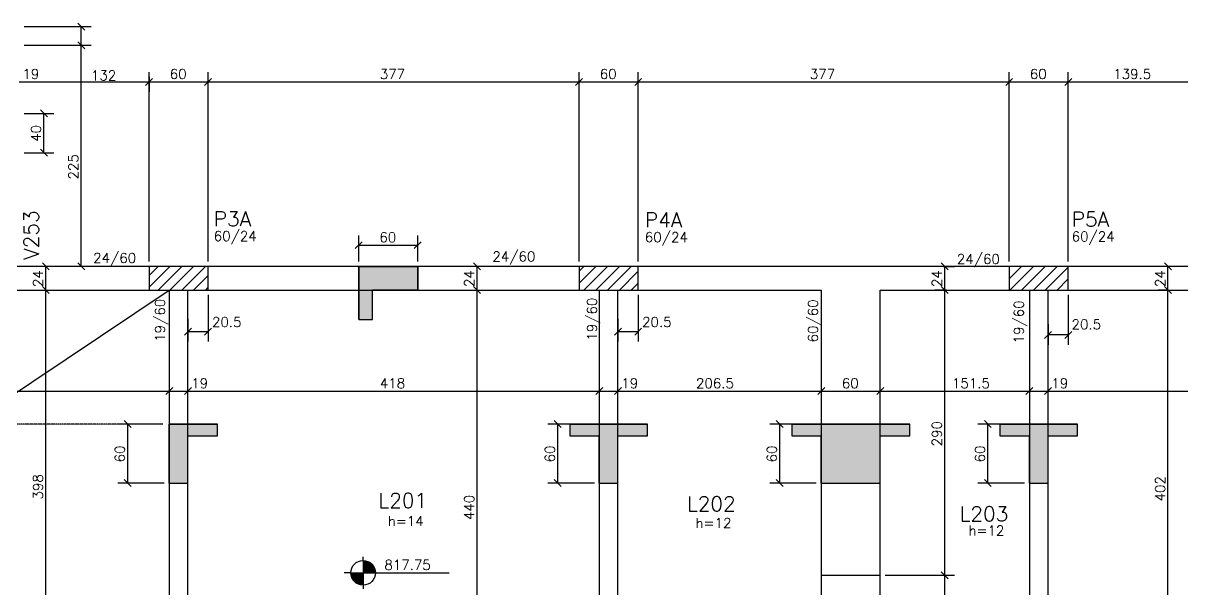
# Model space of a CAD drawing. Extents: x 938 to 7122, y 589 to 4089.
# Drawn here: x 2283 to 3461, y 2682 to 3257 of the extents above; entities that cross this region are included whole.
import ezdxf

# ---------------------------------------------------------------- set-up
doc = ezdxf.new("R2010")
doc.units = 0
doc.header["$MEASUREMENT"] = 0
doc.linetypes.add('ESTILO_TQS_0005', pattern=[0.4, 0.3, -0.1])
for name, color, linetype in [('2', 2, 'CONTINUOUS'), ('3', 3, 'CONTINUOUS'), ('4', 4, 'CONTINUOUS'), ('6', 6, 'CONTINUOUS'), ('7', 7, 'CONTINUOUS'), ('8', 8, 'CONTINUOUS'), ('9', 9, 'CONTINUOUS')]:
    doc.layers.add(name, color=color, linetype=linetype)
doc.styles.get("Standard").update_dxf_attribs({"font": 'ROMANS.SHX'})

msp = doc.modelspace()

# ---------------------------------------------------------------- linework, layer by layer
at = {"layer": '2', "linetype": 'Continuous'}
for p, q in [((2345.911734, 3249.727439), (2338.840667, 3256.798506)), ((2345.911734, 3230.727439), (2338.840667, 3237.798506)), ((2345.911734, 3230.727439), (2338.840667, 3237.798506)), ((2407.762966, 3193.543535), (2414.834034, 3200.614603)), ((2407.762966, 3193.543535), (2414.834034, 3200.614603)), ((2467.762966, 3193.543535), (2474.834034, 3200.614603)), ((2467.762966, 3193.543535), (2474.834034, 3200.614603)), ((2844.762966, 3193.543535), (2851.834034, 3200.614603)), ((2844.762966, 3193.543535), (2851.834034, 3200.614603)), ((2904.762966, 3193.543535), (2911.834034, 3200.614603)), ((2904.762966, 3193.543535), (2911.834034, 3200.614603)), ((3281.762966, 3193.543535), (3288.834034, 3200.614603)), ((3281.762966, 3193.543535), (3288.834034, 3200.614603)), ((3341.762966, 3193.543535), (3348.834034, 3200.614603)), ((3341.762966, 3193.543535), (3348.834034, 3200.614603)), ((2307.961454, 3161.560937), (2300.890386, 3168.632005)), ((2307.961454, 3121.560937), (2300.890386, 3128.632005)), ((2620.784659, 3027.510296), (2627.855727, 3034.581364)), ((2680.784659, 3027.510296), (2687.855727, 3034.581364)), ((2309.916601, 3005.909966), (2302.845533, 3012.981034)), ((2345.911734, 3005.909966), (2338.840667, 3012.981034)), ((2624.320193, 3009.4455), (2624.320193, 3009.4455)), ((2684.320193, 3009.4455), (2684.320193, 3009.4455)), ((2748.174918, 3005.909966), (2741.10385, 3012.981034)), ((3223.365652, 3005.909966), (3216.294584, 3012.981034)), ((3450.230229, 3005.909966), (3443.159161, 3012.981034)), ((2441.2985, 2997.4455), (2441.2985, 2997.4455)), ((2878.2985, 2997.4455), (2878.2985, 2997.4455)), ((3315.2985, 2997.4455), (3315.2985, 2997.4455)), ((2309.916601, 2981.909966), (2302.845533, 2988.981034)), ((2309.916601, 2981.909966), (2302.845533, 2988.981034)), ((2309.916601, 2981.909966), (2302.845533, 2988.981034)), ((2748.174918, 2981.909966), (2741.10385, 2988.981034)), ((2748.174918, 2981.909966), (2741.10385, 2988.981034)), ((3223.365652, 2981.909966), (3216.294584, 2988.981034)), ((3223.365652, 2981.909966), (3216.294584, 2988.981034)), ((3450.230229, 2981.909966), (3443.159161, 2988.981034)), ((3450.230229, 2981.909966), (3443.159161, 2988.981034)), ((2454.334034, 2946.610284), (2447.262966, 2939.539216)), ((2474.834034, 2946.610284), (2467.762966, 2939.539216)), ((2891.334034, 2946.610284), (2884.262966, 2939.539216)), ((2911.834034, 2946.610284), (2904.762966, 2939.539216)), ((3328.334034, 2943.366609), (3321.262966, 2936.295541)), ((3348.834034, 2943.366609), (3341.762966, 2936.295541)), ((2428.262966, 2879.080579), (2435.334034, 2886.151646)), ((2428.262966, 2879.080579), (2435.334034, 2886.151646)), ((2428.262966, 2879.080579), (2435.334034, 2886.151646)), ((2447.262966, 2879.080579), (2454.334034, 2886.151646)), ((2447.262966, 2879.080579), (2454.334034, 2886.151646)), ((2865.262966, 2879.080579), (2872.334034, 2886.151646)), ((2865.262966, 2879.080579), (2872.334034, 2886.151646)), ((2884.262966, 2879.080579), (2891.334034, 2886.151646)), ((2884.262966, 2879.080579), (2891.334034, 2886.151646)), ((3090.762966, 2879.080579), (3097.834034, 2886.151646)), ((3090.762966, 2879.080579), (3097.834034, 2886.151646)), ((3150.762966, 2879.080579), (3157.834034, 2886.151646)), ((3150.762966, 2879.080579), (3157.834034, 2886.151646)), ((3302.262966, 2879.080579), (3309.334034, 2886.151646)), ((3302.262966, 2879.080579), (3309.334034, 2886.151646)), ((3321.262966, 2879.080579), (3328.334034, 2886.151646)), ((3321.262966, 2879.080579), (3328.334034, 2886.151646)), ((2393.156486, 2845.660433), (2386.085419, 2852.731501)), ((2830.156486, 2845.660433), (2823.085419, 2852.731501)), ((3055.656486, 2845.660433), (3048.585419, 2852.731501)), ((3267.156486, 2845.660433), (3260.085419, 2852.731501)), ((2393.156486, 2785.660433), (2386.085419, 2792.731501)), ((2830.156486, 2785.660433), (2823.085419, 2792.731501)), ((3055.656486, 2785.660433), (3048.585419, 2792.731501)), ((3267.156486, 2785.660433), (3260.085419, 2792.731501)), ((3223.365652, 2691.909966), (3216.294584, 2698.981034)), ((3223.365652, 2691.909966), (3216.294584, 2698.981034))]:
    msp.add_line(p, q, dxfattribs=at)
at = {"layer": '3', "linetype": 'Continuous'}
for p, q in [((2411.2985, 2988.297633), (2432.446367, 3009.4455)), ((2411.2985, 3000.318449), (2420.425551, 3009.4455)), ((2420.467182, 2985.4455), (2444.467182, 3009.4455)), ((2432.487997, 2985.4455), (2456.487997, 3009.4455)), ((2444.508812, 2985.4455), (2468.508812, 3009.4455)), ((2848.2985, 2992.548283), (2865.195717, 3009.4455)), ((2848.2985, 3004.569099), (2853.174901, 3009.4455)), ((2853.216532, 2985.4455), (2877.216532, 3009.4455)), ((2865.237347, 2985.4455), (2889.237347, 3009.4455)), ((2877.258162, 2985.4455), (2901.258162, 3009.4455)), ((2889.278978, 2985.4455), (2908.2985, 3004.465022)), ((3285.2985, 2996.798933), (3297.945067, 3009.4455)), ((3285.2985, 3008.819749), (3285.924251, 3009.4455)), ((3285.965882, 2985.4455), (3309.965882, 3009.4455)), ((3297.986697, 2985.4455), (3321.986697, 3009.4455)), ((3310.007513, 2985.4455), (3334.007513, 3009.4455)), ((3322.028328, 2985.4455), (3345.2985, 3008.715672)), ((2456.529628, 2985.4455), (2471.2985, 3000.214372)), ((2901.299793, 2985.4455), (2908.2985, 2992.444207)), ((3334.049143, 2985.4455), (3345.2985, 2996.694857)), ((2468.550443, 2985.4455), (2471.2985, 2988.193557)), ((2628.82347, 2710.384705), (2628.82347, 2714.14482)), ((2628.82347, 2710.384705), (2628.82347, 2685.384705)), ((2628.82347, 2709.777358), (2632.672595, 2709.777358)), ((2628.82347, 2708.984509), (2634.571932, 2708.984509)), ((2628.82347, 2708.19166), (2635.895728, 2708.19166)), ((2616.32347, 2697.884705), (2609.688097, 2697.884705)), ((2628.823422, 2697.091904), (2616.323422, 2697.091904)), ((2616.32347, 2697.884705), (2641.32347, 2697.884705)), ((2628.823422, 2696.299055), (2616.424416, 2696.299055)), ((2628.82347, 2707.398799), (2636.930989, 2707.398799)), ((2628.82347, 2706.606009), (2637.778328, 2706.606009)), ((2628.82347, 2705.81316), (2638.487338, 2705.81316)), ((2628.82347, 2705.020299), (2639.086674, 2705.020299)), ((2628.82347, 2704.22745), (2639.594697, 2704.22745)), ((2628.82347, 2703.434601), (2640.02385, 2703.434601)), ((2628.82347, 2702.641752), (2640.382908, 2702.641752)), ((2628.82347, 2701.848903), (2640.678214, 2701.848903)), ((2628.82347, 2701.056101), (2640.914486, 2701.056101)), ((2628.82347, 2700.263252), (2641.095065, 2700.263252)), ((2628.82347, 2699.470403), (2641.222476, 2699.470403)), ((2628.82347, 2698.677554), (2641.32347, 2698.677554)), ((2641.32347, 2697.884705), (2716.102012, 2697.884705)), ((2628.823422, 2695.506206), (2616.551779, 2695.506206)), ((2628.823422, 2694.713357), (2616.732405, 2694.713357)), ((2628.823422, 2693.920555), (2616.968678, 2693.920555)), ((2628.823422, 2693.127658), (2617.263983, 2693.127658)), ((2628.823422, 2692.334857), (2617.623042, 2692.334857)), ((2628.823422, 2691.542008), (2618.052195, 2691.542008)), ((2628.823422, 2690.749159), (2618.560217, 2690.749159)), ((2628.823422, 2689.95631), (2619.159602, 2689.95631)), ((2628.823422, 2689.163509), (2619.868563, 2689.163509)), ((2628.823422, 2688.3706), (2620.715903, 2688.3706)), ((2628.823422, 2687.577798), (2621.751164, 2687.577798)), ((2628.823422, 2686.784949), (2623.074959, 2686.784949)), ((2628.823422, 2685.9921), (2624.974345, 2685.9921)), ((2628.82347, 2685.384705), (2628.82347, 2681.697697)), ((3094.2985, 2695.4455), (3154.2985, 2695.4455))]:
    msp.add_line(p, q, dxfattribs=at)
for points in [[(2411.2985, 3009.4455), (2019.2985, 3009.4455)], [(2848.2985, 3009.4455), (2471.2985, 3009.4455)], [(3124.2985, 3009.4455), (2908.2985, 3009.4455)], [(3285.2985, 3009.4455), (3124.2985, 3009.4455)], [(3722.2985, 3009.4455), (3345.2985, 3009.4455)], [(2019.2985, 2985.4455), (2411.2985, 2985.4455)], [(2431.7985, 2985.4455), (2431.7985, 2587.4455)], [(2450.7985, 2587.4455), (2450.7985, 2985.4455)], [(2471.2985, 2985.4455), (2848.2985, 2985.4455)], [(2868.7985, 2985.4455), (2868.7985, 2545.4455)], [(2887.7985, 2545.4455), (2887.7985, 2985.4455)], [(2908.2985, 2985.4455), (3094.2985, 2985.4455)], [(3094.2985, 2985.4455), (3094.2985, 2683.4455)], [(3154.2985, 2985.4455), (3285.2985, 2985.4455)], [(3154.2985, 2683.4455), (3154.2985, 2985.4455)], [(3305.7985, 2985.4455), (3305.7985, 2583.4455)], [(3324.7985, 2583.4455), (3324.7985, 2985.4455)], [(3345.2985, 2985.4455), (3722.2985, 2985.4455)], [(3094.2985, 2683.4455), (3094.2985, 2545.4455)], [(3154.2985, 2583.4455), (3154.2985, 2683.4455)]]:
    msp.add_lwpolyline(points, dxfattribs=at)
msp.add_circle((2628.82347, 2697.884705), 12.5, dxfattribs=at)
at = {"layer": '6', "linetype": 'Continuous'}
for p, q in [((2624.320193, 2985.4455), (2624.320193, 3009.4455)), ((2624.320193, 3009.4455), (2684.320193, 3009.4455)), ((2684.320193, 3009.4455), (2684.320193, 2985.4455)), ((2624.320193, 2955.4455), (2624.320193, 2985.4455)), ((2638.320193, 2955.4455), (2638.320193, 2985.4455)), ((2684.320193, 2985.4455), (2638.320193, 2985.4455)), ((2431.7985, 2849.195967), (2431.7985, 2849.195967)), ((2431.7985, 2849.195967), (2450.7985, 2849.195967)), ((2431.7985, 2837.195967), (2431.7985, 2849.195967)), ((2450.7985, 2849.195967), (2480.7985, 2849.195967)), ((2838.7985, 2849.195967), (2868.7985, 2849.195967)), ((2868.7985, 2849.195967), (2887.7985, 2849.195967)), ((2887.7985, 2849.195967), (2917.7985, 2849.195967)), ((3064.2985, 2849.195967), (3094.2985, 2849.195967)), ((3094.2985, 2849.195967), (3154.2985, 2849.195967)), ((3154.2985, 2849.195967), (3184.2985, 2849.195967)), ((3275.7985, 2849.195967), (3305.7985, 2849.195967)), ((3305.7985, 2849.195967), (3324.7985, 2849.195967)), ((3324.7985, 2849.195967), (3354.7985, 2849.195967)), ((2431.7985, 2789.195967), (2431.7985, 2837.195967)), ((2431.7985, 2837.195967), (2431.7985, 2837.195967)), ((2450.7985, 2789.195967), (2450.7985, 2837.195967)), ((2450.7985, 2837.195967), (2480.7985, 2837.195967)), ((2838.7985, 2837.195967), (2868.7985, 2837.195967)), ((2868.7985, 2789.195967), (2868.7985, 2837.195967)), ((2887.7985, 2789.195967), (2887.7985, 2837.195967)), ((2887.7985, 2837.195967), (2917.7985, 2837.195967)), ((3064.2985, 2837.195967), (3094.2985, 2837.195967)), ((3094.2985, 2789.195967), (3094.2985, 2837.195967)), ((3154.2985, 2789.195967), (3154.2985, 2837.195967)), ((3154.2985, 2837.195967), (3184.2985, 2837.195967)), ((3275.7985, 2837.195967), (3305.7985, 2837.195967)), ((3305.7985, 2789.195967), (3305.7985, 2837.195967)), ((3324.7985, 2789.195967), (3324.7985, 2837.195967)), ((3324.7985, 2837.195967), (3354.7985, 2837.195967)), ((2431.7985, 2789.195967), (2450.7985, 2789.195967)), ((2868.7985, 2789.195967), (2887.7985, 2789.195967)), ((3094.2985, 2789.195967), (3154.2985, 2789.195967)), ((3305.7985, 2789.195967), (3324.7985, 2789.195967))]:
    msp.add_line(p, q, dxfattribs=at)
at = {"layer": '7', "linetype": 'Continuous'}
for points in [[(2411.2985, 2985.4455), (2471.2985, 2985.4455), (2471.2985, 3009.4455), (2411.2985, 3009.4455), (2411.2985, 2985.4455)], [(2848.2985, 2985.4455), (2908.2985, 2985.4455), (2908.2985, 3009.4455), (2848.2985, 3009.4455), (2848.2985, 2985.4455)], [(3285.2985, 2985.4455), (3345.2985, 2985.4455), (3345.2985, 3009.4455), (3285.2985, 3009.4455), (3285.2985, 2985.4455)]]:
    msp.add_lwpolyline(points, dxfattribs=at)
at = {"layer": '8', "linetype": 'Continuous'}
for points in [[(2624.320193, 2955.4455), (2638.320193, 2955.4455), (2638.320193, 2985.4455), (2684.320193, 2985.4455), (2684.320193, 3009.4455), (2624.320193, 3009.4455), (2624.320193, 2955.4455)], [(2431.7985, 2849.195967), (2431.7985, 2837.195967), (2431.7985, 2789.195967), (2450.7985, 2789.195967), (2450.7985, 2837.195967), (2480.7985, 2837.195967), (2480.7985, 2849.195967), (2431.7985, 2849.195967)], [(2838.7985, 2849.195967), (2838.7985, 2837.195967), (2868.7985, 2837.195967), (2868.7985, 2789.195967), (2887.7985, 2789.195967), (2887.7985, 2837.195967), (2917.7985, 2837.195967), (2917.7985, 2849.195967), (2838.7985, 2849.195967)], [(3064.2985, 2849.195967), (3064.2985, 2837.195967), (3094.2985, 2837.195967), (3094.2985, 2789.195967), (3154.2985, 2789.195967), (3154.2985, 2837.195967), (3184.2985, 2837.195967), (3184.2985, 2849.195967), (3064.2985, 2849.195967)], [(3275.7985, 2849.195967), (3275.7985, 2837.195967), (3305.7985, 2837.195967), (3305.7985, 2789.195967), (3324.7985, 2789.195967), (3324.7985, 2837.195967), (3354.7985, 2837.195967), (3354.7985, 2849.195967), (3275.7985, 2849.195967)]]:
    msp.add_lwpolyline(points, dxfattribs=at)
for points in [[(2638.320193, 2985.4455), (2684.320193, 3009.4455), (2624.320193, 3009.4455)], [(2638.320193, 2985.4455), (2624.320193, 3009.4455), (2624.320193, 2955.4455)], [(2638.320193, 2985.4455), (2684.320193, 2985.4455), (2684.320193, 3009.4455)], [(2638.320193, 2985.4455), (2624.320193, 2955.4455), (2638.320193, 2955.4455)], [(2431.7985, 2849.195967), (2450.7985, 2837.195967), (2480.7985, 2849.195967)], [(2431.7985, 2849.195967), (2450.7985, 2789.195967), (2450.7985, 2837.195967)], [(2431.7985, 2837.195967), (2450.7985, 2789.195967), (2431.7985, 2849.195967)], [(2480.7985, 2849.195967), (2450.7985, 2837.195967), (2480.7985, 2837.195967)], [(2838.7985, 2849.195967), (2838.7985, 2837.195967), (2868.7985, 2837.195967)], [(2838.7985, 2849.195967), (2868.7985, 2837.195967), (2917.7985, 2849.195967)], [(2868.7985, 2837.195967), (2887.7985, 2837.195967), (2917.7985, 2849.195967)], [(2887.7985, 2837.195967), (2917.7985, 2837.195967), (2917.7985, 2849.195967)], [(3064.2985, 2849.195967), (3064.2985, 2837.195967), (3094.2985, 2837.195967)], [(3064.2985, 2849.195967), (3094.2985, 2837.195967), (3184.2985, 2849.195967)], [(3094.2985, 2837.195967), (3154.2985, 2837.195967), (3184.2985, 2849.195967)], [(3154.2985, 2837.195967), (3184.2985, 2837.195967), (3184.2985, 2849.195967)], [(3275.7985, 2849.195967), (3275.7985, 2837.195967), (3305.7985, 2837.195967)], [(3275.7985, 2849.195967), (3305.7985, 2837.195967), (3354.7985, 2849.195967)], [(3305.7985, 2837.195967), (3324.7985, 2837.195967), (3354.7985, 2849.195967)], [(3324.7985, 2837.195967), (3354.7985, 2837.195967), (3354.7985, 2849.195967)], [(2431.7985, 2837.195967), (2431.7985, 2789.195967), (2450.7985, 2789.195967)], [(2868.7985, 2789.195967), (2887.7985, 2789.195967), (2868.7985, 2837.195967)], [(2887.7985, 2789.195967), (2887.7985, 2837.195967), (2868.7985, 2837.195967)], [(3094.2985, 2789.195967), (3154.2985, 2789.195967), (3094.2985, 2837.195967)], [(3154.2985, 2789.195967), (3154.2985, 2837.195967), (3094.2985, 2837.195967)], [(3305.7985, 2789.195967), (3324.7985, 2789.195967), (3305.7985, 2837.195967)], [(3324.7985, 2789.195967), (3324.7985, 2837.195967), (3305.7985, 2837.195967)]]:
    msp.add_solid(points, dxfattribs=at)
at = {"layer": '9', "linetype": 'Continuous'}
for p, q in [((2284.2985, 3253.262973), (2352.376201, 3253.262973)), ((2342.376201, 3234.262973), (2342.376201, 3253.262973)), ((2284.2985, 3234.262973), (2352.376201, 3234.262973)), ((2342.376201, 3009.4455), (2342.376201, 3234.262973)), ((2411.2985, 3014.4455), (2411.2985, 3207.079069)), ((2471.2985, 3014.4455), (2471.2985, 3207.079069)), ((2848.2985, 3014.4455), (2848.2985, 3207.079069)), ((2908.2985, 3014.4455), (2908.2985, 3207.079069)), ((3285.2985, 3014.4455), (3285.2985, 3207.079069)), ((3345.2985, 3014.4455), (3345.2985, 3207.079069)), ((2279.2985, 3197.079069), (2411.2985, 3197.079069)), ((2411.2985, 3202.079069), (2411.2985, 3187.079069)), ((2411.2985, 3202.079069), (2411.2985, 3187.079069)), ((2411.2985, 3197.079069), (2471.2985, 3197.079069)), ((2471.2985, 3197.079069), (2848.2985, 3197.079069)), ((2848.2985, 3197.079069), (2908.2985, 3197.079069)), ((2908.2985, 3197.079069), (3285.2985, 3197.079069)), ((3285.2985, 3197.079069), (3345.2985, 3197.079069)), ((3345.2985, 3197.079069), (3484.7985, 3197.079069)), ((2284.2985, 3165.096471), (2314.42592, 3165.096471)), ((2304.42592, 3125.096471), (2304.42592, 3165.096471)), ((2284.2985, 3125.096471), (2314.42592, 3125.096471)), ((2624.320193, 3014.4455), (2624.320193, 3041.04583)), ((2684.320193, 3014.4455), (2684.320193, 3041.04583)), ((2624.320193, 3031.04583), (2684.320193, 3031.04583)), ((2306.381067, 2985.4455), (2306.381067, 3009.4455)), ((2744.639384, 2985.4455), (2744.639384, 3009.4455)), ((3218.611424, 3009.4455), (3229.830118, 3009.4455)), ((3219.830118, 2985.4455), (3219.830118, 3009.4455)), ((3450.09479, 3009.4455), (3436.694695, 3009.4455)), ((3446.694695, 2985.4455), (3446.694695, 3009.4455)), ((1589.2985, 2420.4455), (2431.7985, 2985.4455)), ((2306.381067, 2587.4455), (2306.381067, 2985.4455)), ((2471.2985, 2980.4455), (2471.2985, 2933.07475)), ((2744.639384, 2545.4455), (2744.639384, 2985.4455)), ((2908.2985, 2980.4455), (2908.2985, 2933.07475)), ((3221.540078, 2985.4455), (3209.830118, 2985.4455)), ((3219.830118, 2695.4455), (3219.830118, 2985.4455)), ((3345.2985, 2980.4455), (3345.2985, 2929.831075)), ((3446.093553, 2985.4455), (3436.694695, 2985.4455)), ((3446.694695, 2583.4455), (3446.694695, 2985.4455)), ((2450.7985, 2955.995807), (2450.7985, 2933.07475)), ((2887.7985, 2955.995807), (2887.7985, 2933.07475)), ((3324.7985, 2950.887374), (3324.7985, 2929.831075)), ((2471.2985, 2943.07475), (2450.7985, 2943.07475)), ((2908.2985, 2943.07475), (2887.7985, 2943.07475)), ((3345.2985, 2939.831075), (3324.7985, 2939.831075)), ((2431.7985, 2886.135925), (2431.7985, 2872.616112)), ((1589.2985, 2882.616112), (2431.7985, 2882.616112)), ((2431.7985, 2882.616112), (2450.7985, 2882.616112)), ((2450.7985, 2882.616112), (2868.7985, 2882.616112)), ((2868.7985, 2882.616112), (2887.7985, 2882.616112)), ((2887.7985, 2882.616112), (3094.2985, 2882.616112)), ((3094.2985, 2882.616112), (3154.2985, 2882.616112)), ((3154.2985, 2882.616112), (3305.7985, 2882.616112)), ((3305.7985, 2882.616112), (3324.7985, 2882.616112)), ((3324.7985, 2882.616112), (3740.2985, 2882.616112)), ((2425.205294, 2849.195967), (2379.620953, 2849.195967)), ((2389.620953, 2789.195967), (2389.620953, 2849.195967)), ((2840.289705, 2849.195967), (2816.620953, 2849.195967)), ((2826.620953, 2789.195967), (2826.620953, 2849.195967)), ((3065.789705, 2849.195967), (3042.120953, 2849.195967)), ((3052.120953, 2789.195967), (3052.120953, 2849.195967)), ((3277.289705, 2849.195967), (3253.620953, 2849.195967)), ((3263.620953, 2789.195967), (3263.620953, 2849.195967)), ((2426.7985, 2789.195967), (2379.620953, 2789.195967)), ((2863.7985, 2789.195967), (2816.620953, 2789.195967)), ((3089.2985, 2789.195967), (3042.120953, 2789.195967)), ((3300.7985, 2789.195967), (3253.620953, 2789.195967)), ((3159.2985, 2695.4455), (3229.830118, 2695.4455)), ((3219.830118, 2583.4455), (3219.830118, 2695.4455))]:
    msp.add_line(p, q, dxfattribs=at)
at = {"layer": '9', "linetype": 'ESTILO_TQS_0005'}
msp.add_line((2379.620953, 2849.195967), (1570.2985, 2849.195967), dxfattribs=at)

# ---------------------------------------------------------------- texts
at = {"layer": '2', "linetype": 'Continuous'}
for s, p in [('19', (2282.63183, 3200.079069)), ('132', (2352.278123, 3198.64864)), ('60', (2432.2985, 3200.079069)), ('377', (2645.7985, 3200.079069)), ('60', (2869.2985, 3200.079069)), ('377', (3082.7985, 3200.079069)), ('60', (3306.2985, 3200.079069)), ('139.5', (3391.0485, 3200.079069)), ('60', (2645.320193, 3034.04583)), ('20.5', (2475.253514, 2947.892828)), ('20.5', (2912.253514, 2947.892828)), ('20.5', (3348.700922, 2945.507125)), ('19', (2454.13183, 2885.616112)), ('418', (2645.7985, 2885.616112)), ('19', (2891.13183, 2885.616112)), ('206.5', (2967.0485, 2885.616112)), ('60', (3115.2985, 2885.616112)), ('151.5', (3227.15691, 2885.616112)), ('19', (3328.13183, 2885.616112))]:
    msp.add_text(s, height=10, dxfattribs=at).set_placement(p)
for s, p in [('40', (2301.42592, 3136.096471)), ('225', (2339.376201, 3097.854236)), ('24', (2303.381067, 2988.4455)), ('24', (2741.639384, 2988.4455)), ('24', (3216.830118, 2988.4455)), ('24', (3443.694695, 2988.4455)), ('290', (3216.830118, 2826.4455)), ('60', (2386.620953, 2810.195967)), ('60', (2823.620953, 2810.195967)), ('60', (3049.120953, 2810.195967)), ('60', (3260.620953, 2810.195967)), ('398', (2303.381067, 2772.4455)), ('402', (3443.694695, 2770.4455)), ('440', (2741.639384, 2751.4455))]:
    msp.add_text(s, height=10, rotation=90, dxfattribs=at).set_placement(p)
at = {"layer": '3', "linetype": 'Continuous'}
for s, p in [('60/24', (2477.03281, 3035.277606)), ('60/24', (2915.109469, 3034.200947)), ('60/24', (3348.804263, 3034.879622)), ('24/60', (2760.152518, 3014.573895)), ('24/60', (2354.441953, 3013.083922)), ('24/60', (3232.124817, 3011.93064)), ('h=14', (2653.996086, 2745.500873)), ('h=12', (2966.68539, 2743.530084)), ('h=12', (3243.963045, 2735.867886)), ('817.75', (2650.387293, 2700.935792))]:
    msp.add_text(s, height=10, dxfattribs=at).set_placement(p)
for s, p in [('19/60', (2427.372115, 2932.800283)), ('19/60', (2866.347127, 2933.920645)), ('60/60', (3090.890639, 2932.198075)), ('19/60', (3300.096174, 2931.152528))]:
    msp.add_text(s, height=10, rotation=90, dxfattribs=at).set_placement(p)
at = {"layer": '4', "linetype": 'Continuous'}
msp.add_text('V253', height=15, rotation=90, dxfattribs=at).set_placement((2299.119595, 3016.299219))
for s, p in [('P3A', (2477.03281, 3050.277606)), ('P4A', (2915.109469, 3049.200947)), ('P5A', (3348.804263, 3049.879622)), ('L201', (2644.37676, 2763.875062)), ('L202', (2957.940549, 2760.530084)), ('L203', (3234.945103, 2750.290928))]:
    msp.add_text(s, height=15, dxfattribs=at).set_placement(p)

doc.saveas('drawing.dxf')
